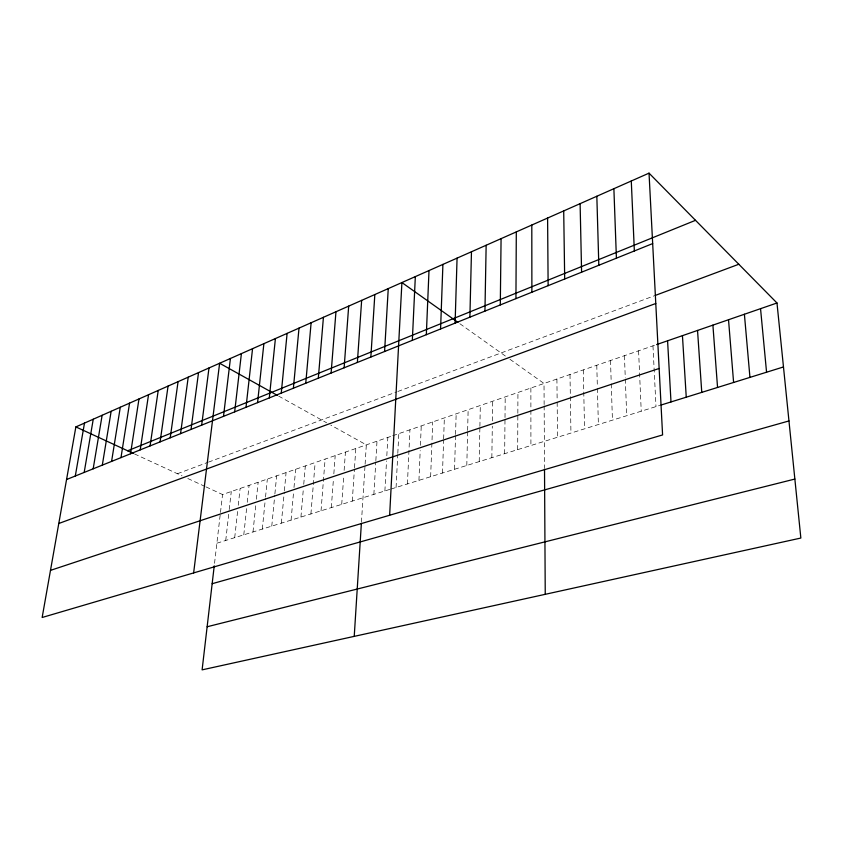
<?xml version="1.0" encoding="UTF-8"?>
<svg xmlns="http://www.w3.org/2000/svg" width="843" height="843" viewBox="0 0 843 843"><rect width="100%" height="100%" fill="white"/><g stroke="black" fill="none" stroke-linecap="round" stroke-linejoin="round"><path stroke-width="0.63" stroke-dasharray="4.21 3.16" d="M517.686 449.635L517.844 414.566M517.844 413.27L517.939 392.49M504.662 453.682L504.999 418.834M505.01 417.538L505.199 396.884M491.848 457.675L492.301 426.168M492.375 420.91L492.66 401.226M479.224 461.595L479.878 427.675M479.899 426.368L480.31 405.494M466.801 465.462L467.612 431.742M467.644 430.446L468.139 409.698M454.556 469.266L455.526 435.747M455.557 434.461L456.158 413.839M442.512 473.018L443.597 440.215M443.65 438.908L444.345 417.917M430.636 476.706L432.712 421.932M418.939 480.352L420.204 450.531M420.425 445.346L421.237 425.894M407.422 483.935L409.94 429.804M396.073 487.465L397.738 454.651M397.801 453.334L398.802 433.65M384.882 490.942L386.537 460.931M386.821 455.715L387.822 437.443M373.86 494.377L375.778 461.943M375.852 460.636L377 441.184M361.447 522.123L365.03 465.505M365.103 464.219L366.326 444.862L330.751 425.072M352.279 501.09L354.429 469.024M354.513 467.739L355.809 448.497M341.721 504.367L343.765 475.61M344.134 470.383L345.43 452.09M331.299 507.612L333.449 479.014M333.839 473.819L335.198 455.62M321.035 510.805L325.103 459.108M310.909 513.956L315.145 462.544M300.93 517.065L303.301 489.53M303.743 484.293L305.324 465.947M291.077 520.12L293.533 492.755M293.996 487.539L295.64 469.288M281.362 523.145L284.26 492.038M284.386 490.742L286.072 472.596M271.773 526.127L274.776 495.189M274.892 493.903L276.641 475.852M262.321 529.067L265.408 498.297M265.534 497.022L267.336 479.066M252.995 531.975L255.84 504.493M256.377 499.256L258.148 482.249M243.785 534.831L246.704 507.507M247.262 502.302L249.075 485.378M234.702 537.665L237.694 510.479M238.263 505.294L240.118 488.466M225.734 540.447L229.096 510.837M229.233 509.551L231.277 491.522M214.533 563.314L220.318 513.745M220.466 512.47L222.552 494.535L391.489 436.179M177.409 473.724L207.315 462.565M208.453 462.143L396.631 391.921M397.812 391.489L653.873 295.946M392.701 435.757L655.401 344.998M216.883 543.208L389.856 489.393M391.099 489.014L659.742 405.441M134.469 453.924L182.046 475.863M187.82 478.518L204.849 486.379M205.966 486.885L222.552 494.535M278.633 396.084L326.652 422.796M459.888 323.733L505.979 356.463M509.931 359.266L544.02 383.481L544.135 404.514M652.967 345.841L655.991 406.611M638.583 350.804L641.238 411.205M624.431 355.693L625.274 377.875M625.327 379.181L626.718 415.715M610.501 360.509L611.217 382.553M611.259 383.85L612.44 420.162M596.781 365.251L597.371 387.158M597.413 388.444L598.382 424.535M583.282 369.908L584.557 428.834M569.994 374.503L570.943 433.07M556.907 379.023L557.149 401.015M557.16 402.311L557.539 437.232M544.146 405.831L544.504 467.823M530.879 388.022L530.89 408.929M530.89 410.235L530.911 445.515"/><path stroke-width="1.26" d="M515.937 298.633L516.306 231.909M500.299 304.924L501.079 238.643M484.946 311.109L486.148 245.26M469.888 317.168L471.469 251.751M455.104 323.122L457.064 258.137M440.583 328.96L442.912 264.396M426.326 334.703L429.003 270.561M412.332 340.34L415.336 276.609M389.645 515.242L401.911 282.553L457.897 322.311M384.587 351.51L388.254 288.601M370.857 357.032L374.829 294.544M354.229 636.37L361.373 523.355M357.369 362.458L361.647 300.382M344.123 367.79L348.686 306.114M331.109 373.038L335.957 311.752M318.317 378.18L323.427 317.295M305.756 383.238L311.12 322.753M293.396 388.212L299.012 328.106M281.256 393.101L287.115 333.385M269.307 397.917L275.408 338.559M257.568 402.638L263.88 343.659M246.019 407.285L252.552 348.686M214.238 565.853L202.109 669.858L800.85 538.045L776.983 302.995L649.026 173.142L75.87 426.906L42.15 617.487L662.587 434.935L649.026 173.142M234.66 411.858L241.404 353.617M223.49 416.358L230.424 358.475M193.637 572.913L219.623 363.259L277.495 395.451M201.677 425.135L208.99 367.969M191.034 429.424L198.526 372.606M180.55 433.65L188.221 377.169M170.233 437.802L178.073 381.658M160.086 441.89L168.073 386.083M150.086 445.915L158.231 390.446M140.233 449.877L148.537 394.735M130.539 453.776L138.979 398.971M120.981 457.623L129.569 403.133M111.582 461.416L120.286 407.243M102.309 465.146L111.15 411.289M93.173 468.824L102.14 415.283M84.174 472.449L93.257 419.213M75.301 476.01L84.5 423.091M127.651 450.784L695.507 220.318M66.565 479.53L652.672 243.585M655.053 295.503L738.805 264.259M58.778 523.503L655.78 303.501M656.623 344.576L776.983 302.995M50.485 570.374L659.142 368.475M660.996 405.051L783.474 366.958M212.151 583.714L788.964 420.942M207.136 626.76L794.865 479.056M75.87 426.906L133.331 453.397M760.544 308.675L766.561 372.216M744.401 314.249L749.943 377.39M728.521 319.739L733.6 382.469M712.904 325.135L717.551 387.464M697.54 330.435L701.766 392.374M682.44 335.651L686.255 397.201M667.582 340.793L670.996 401.942M631.281 180.992L634.357 250.961M613.883 188.695L616.412 258.179M596.833 196.25L598.825 265.26M580.11 203.658L581.596 272.194M563.704 210.919L564.694 279.001M547.602 218.042L548.129 285.672M544.515 469.045L545.242 594.315M531.807 225.039L531.88 292.215"/></g></svg>
